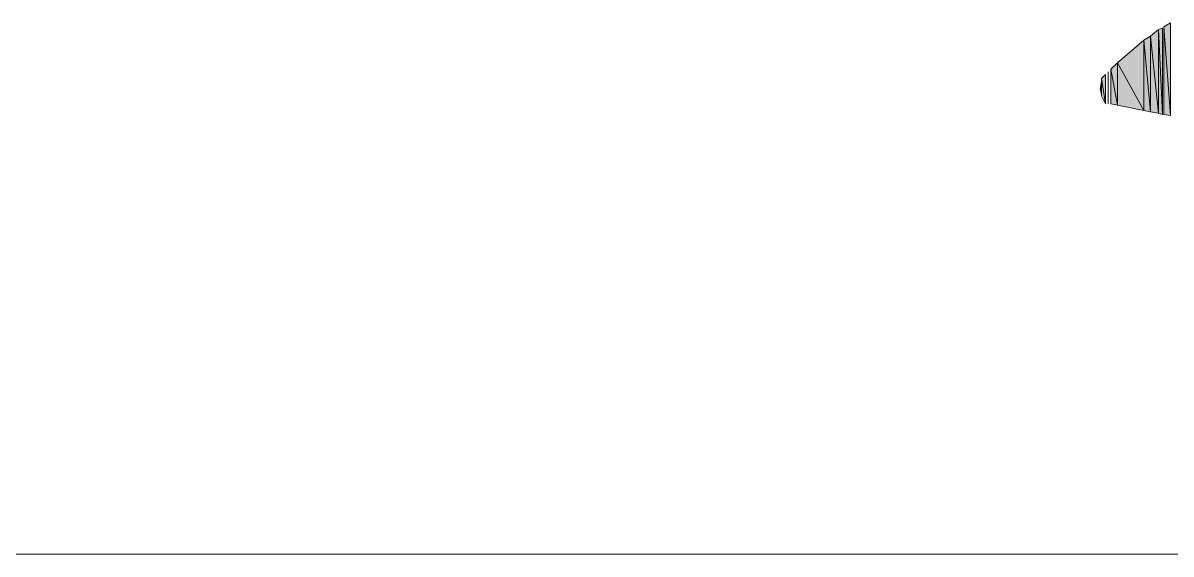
# Model space of a CAD drawing. Header units: millimetres. Extents: x -30643 to 86172, y -19411 to 63186.
# Drawn here: x 81883 to 82492, y -724 to -442 of the extents above; entities that cross this region are included whole.
import ezdxf

# ---------------------------------------------------------------- set-up
doc = ezdxf.new("R2010")
doc.units = ezdxf.units.MM

msp = doc.modelspace()

# ---------------------------------------------------------------- hatches: boundary and pattern name
h = msp.add_hatch(color=0)
h.dxf.hatch_style = 2
h.paths.add_polyline_path([(82487.9, -490.15), (82487.9, -444.41), (82485.79, -445.11)])
h = msp.add_hatch(color=0)
h.dxf.hatch_style = 2
h.paths.add_polyline_path([(82492.12, -490.85), (82492.12, -441.59), (82488.6, -443.7)])
h = msp.add_hatch(color=0)
h.dxf.hatch_style = 2
h.paths.add_polyline_path([(82488.6, -490.15), (82492.12, -490.85), (82488.6, -443.7)])
h = msp.add_hatch(color=0)
h.dxf.hatch_style = 2
h.paths.add_polyline_path([(82478.05, -488.03), (82478.05, -450.74), (82463.97, -462.7)])
h = msp.add_hatch(color=0)
h.dxf.hatch_style = 2
h.paths.add_polyline_path([(82481.57, -488.74), (82481.57, -448.63), (82478.05, -450.74)])
h = msp.add_hatch(color=0)
h.dxf.hatch_style = 2
h.paths.add_polyline_path([(82478.05, -488.03), (82481.57, -488.74), (82478.05, -450.74)])
h = msp.add_hatch(color=0)
h.dxf.hatch_style = 2
h.paths.add_polyline_path([(82485.79, -489.44), (82485.79, -445.11), (82481.57, -448.63)])
h = msp.add_hatch(color=0)
h.dxf.hatch_style = 2
h.paths.add_polyline_path([(82481.57, -488.74), (82485.79, -489.44), (82481.57, -448.63)])
h = msp.add_hatch(color=0)
h.dxf.hatch_style = 2
h.paths.add_polyline_path([(82485.79, -489.44), (82487.9, -490.15), (82485.79, -445.11)])
h = msp.add_hatch(color=0)
h.dxf.hatch_style = 2
h.paths.add_polyline_path([(82463.97, -485.22), (82463.97, -462.7), (82460.46, -466.22)])
h = msp.add_hatch(color=0)
h.dxf.hatch_style = 2
h.paths.add_polyline_path([(82463.97, -485.22), (82478.05, -488.03), (82463.97, -462.7)])
h = msp.add_hatch(color=0)
h.dxf.hatch_style = 2
h.paths.add_polyline_path([(82457.64, -484.52), (82457.64, -469.04), (82455.53, -471.15)])
h = msp.add_hatch(color=0)
h.dxf.hatch_style = 2
h.paths.add_polyline_path([(82460.46, -484.52), (82463.97, -485.22), (82460.46, -466.22)])
h = msp.add_hatch(color=0)
h.dxf.hatch_style = 2
h.paths.add_polyline_path([(82455.53, -479.59), (82455.53, -472.55), (82454.83, -476.78)])
h = msp.add_hatch(color=0)
h.dxf.hatch_style = 2
h.paths.add_polyline_path([(82455.53, -480.29), (82457.64, -484.52), (82455.53, -471.15)])

# ---------------------------------------------------------------- linework, layer by layer
at = {"color": 0, "lineweight": 0}
for points in [[(82487.9, -490.15), (82487.9, -444.41), (82485.79, -445.11)], [(82487.9, -490.15), (82487.9, -444.41)], [(82492.12, -490.85), (82492.12, -441.59), (82488.6, -443.7)], [(82488.6, -490.15), (82488.6, -443.7)], [(82488.6, -490.15), (82488.6, -443.7)], [(82488.6, -490.15), (82488.6, -443.7)], [(82488.6, -490.15), (82492.12, -490.85), (82488.6, -443.7)], [(82492.12, -490.85), (82492.12, -441.59)], [(82478.05, -488.03), (82478.05, -450.74), (82463.97, -462.7)], [(82481.57, -488.74), (82481.57, -448.63), (82478.05, -450.74)], [(82478.05, -488.03), (82481.57, -488.74), (82478.05, -450.74)], [(82485.79, -489.44), (82485.79, -445.11), (82481.57, -448.63)], [(82481.57, -488.74), (82485.79, -489.44), (82481.57, -448.63)], [(82485.79, -489.44), (82487.9, -490.15), (82485.79, -445.11)], [(82463.97, -485.22), (82463.97, -462.7), (82460.46, -466.22)], [(82463.97, -485.22), (82478.05, -488.03), (82463.97, -462.7)], [(82457.64, -484.52), (82457.64, -469.04), (82455.53, -471.15)], [(82457.64, -484.52), (82457.64, -469.04)], [(82459.05, -484.52), (82459.05, -467.63)], [(82459.05, -484.52), (82459.05, -467.63)], [(82460.46, -484.52), (82460.46, -466.22)], [(82460.46, -484.52), (82463.97, -485.22), (82460.46, -466.22)], [(82455.53, -479.59), (82455.53, -472.55), (82454.83, -476.78)], [(82455.53, -480.29), (82455.53, -471.15)], [(82455.53, -480.29), (82457.64, -484.52), (82455.53, -471.15)], [(82455.53, -479.59), (82455.53, -472.55)]]:
    msp.add_lwpolyline(points, close=True, dxfattribs=at)
msp.add_lwpolyline([(77346.82, -723.77), (84204.88, -723.77)], dxfattribs=at)

doc.saveas('drawing.dxf')
